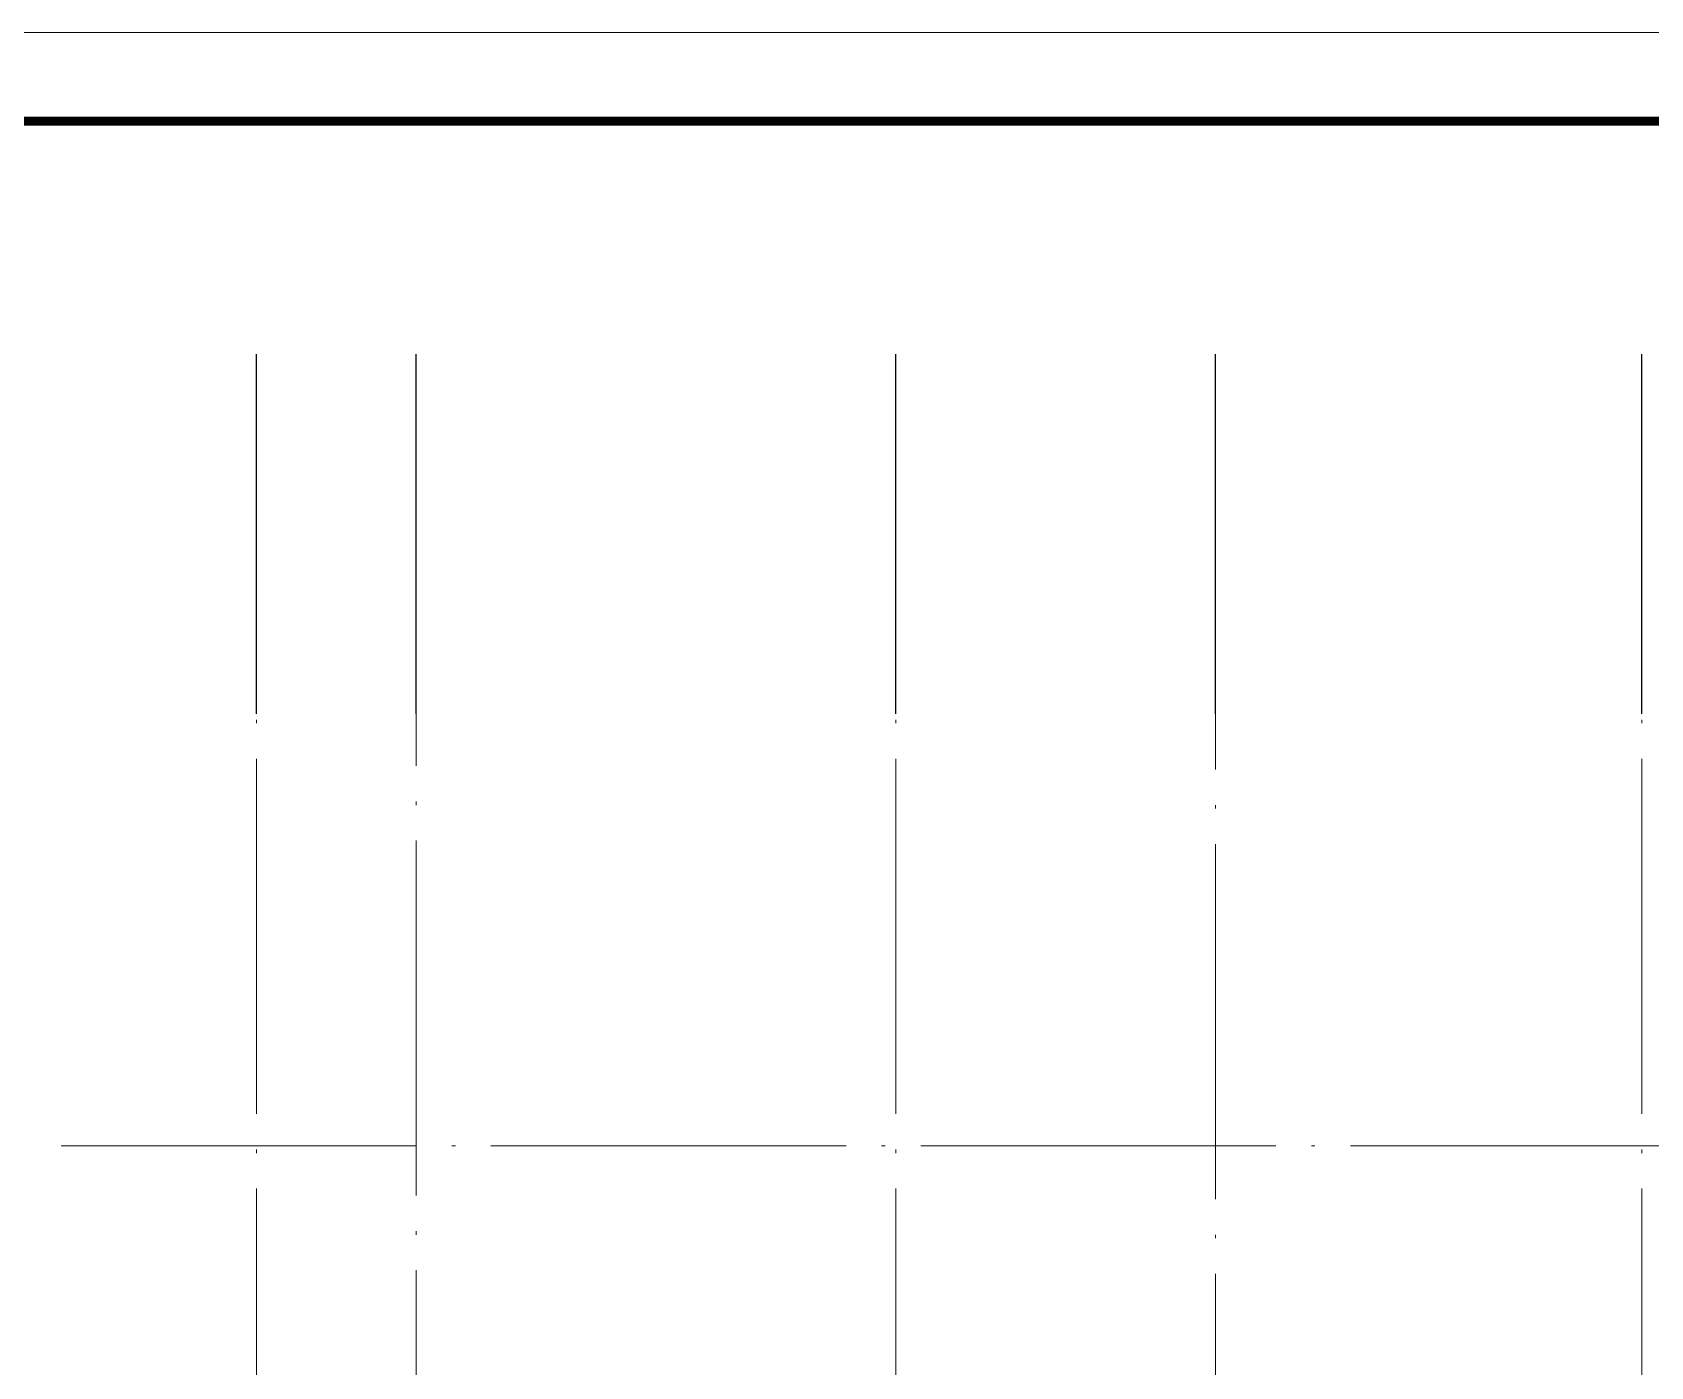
# Model space of a CAD drawing. Extents: x 1332633 to 1595679, y 264824 to 640777.
# Drawn here: x 1345871 to 1354982, y 533726 to 541240 of the extents above; entities that cross this region are included whole.
import ezdxf
from ezdxf.enums import TextEntityAlignment as Align

# ---------------------------------------------------------------- set-up
doc = ezdxf.new("R2010")
doc.units = 0
doc.header["$LTSCALE"] = 1000
doc.header["$MEASUREMENT"] = 0
doc.linetypes.add('DOTE', pattern=[2.42, 2, -0.2, 0.02, -0.2])
doc.layers.get('0').update_dxf_attribs({"linetype": 'CONTINUOUS'})
doc.layers.add('_公共_图框', color=4, linetype='CONTINUOUS', lineweight=5)
doc.layers.add('DOTE', color=1, linetype='DOTE', lineweight=13)
doc.layers.add('AXIS', color=3, linetype='CONTINUOUS')
doc.styles.add('图框文字', font='SIMKAI.TTF')

# ---------------------------------------------------------------- blocks, each defined once
blk = doc.blocks.new('vvxv')
at = {"layer": '_公共_图框'}
blk.add_lwpolyline([(-63000, 0), (0, 0), (0, 29700), (-63000, 29700)], close=True, dxfattribs=at)
at = {"layer": '_公共_图框', "const_width": 50}
blk.add_lwpolyline([(-61750, 500), (-500, 500), (-500, 29200), (-61750, 29200)], close=True, dxfattribs=at)
at = {"layer": '_公共_图框', "style": '图框文字'}
for tag, height, p in [('建设单位', 250, (-2500, 19150)), ('合作单位', 250, (-2527, 16841.6)), ('项目名称', 250, (-2500, 15150)), ('项目编号', 250, (-2500, 13150)), ('建筑', 175, (-1300, 2800)), ('方案深化', 175, (-1300, 2450)), ('1:100', 175, (-1300, 2100)), ('20090705', 175, (-1300, 1750)), ('图号', 175, (-1300, 1225))]:
    blk.add_attdef(tag, text='', height=height, dxfattribs=at).set_placement(p, align=Align.MIDDLE_CENTER)

msp = doc.modelspace()

# ---------------------------------------------------------------- linework, layer by layer
at = {"layer": 'AXIS'}
for p, q in [((1347132.3, 537402.7), (1347132.3, 539427.7)), ((1348032.3, 537402.7), (1348032.3, 539427.7)), ((1350732.3, 537402.7), (1350732.3, 539427.7)), ((1352532.3, 537402.7), (1352532.3, 539427.7)), ((1354932.3, 537402.7), (1354932.3, 539427.7))]:
    msp.add_line(p, q, dxfattribs=at)
at = {"layer": 'DOTE'}
for p, q in [((1347132.3, 520629.1), (1347132.3, 537662.6)), ((1348032.3, 527429.1), (1348032.3, 537662.6)), ((1350732.3, 520629.1), (1350732.3, 537662.6)), ((1352532.3, 529829.1), (1352532.3, 537662.6)), ((1354932.3, 520629.1), (1354932.3, 537662.6)), ((1346032.3, 534968.9), (1393108.7, 534968.9))]:
    msp.add_line(p, q, dxfattribs=at)

# ---------------------------------------------------------------- block references
msp.add_blockref('vvxv', (1401833.4, 511540.4))

doc.saveas('drawing.dxf')
